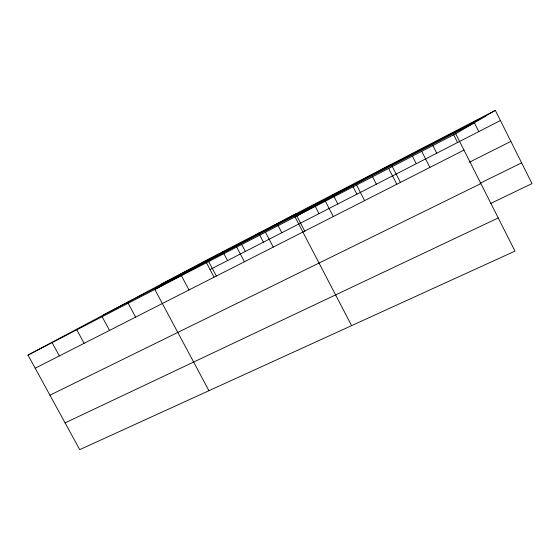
<?xml version="1.0" encoding="UTF-8"?>
<svg xmlns="http://www.w3.org/2000/svg" width="560" height="560" viewBox="0 0 560 560"><rect width="100%" height="100%" fill="white"/><g stroke="black" fill="none" stroke-linecap="round" stroke-linejoin="round"><path stroke-width="0.84" d="M455.735 133.749L514.983 251.118L79.723 449.638L28 355.082L455.735 133.749L495.32 110.362L532 183.589L490.343 203.616M295.743 213.878L154.833 289.45L208.936 390.698M28 355.082L205.387 260.743L495.32 110.362M161.539 284.06L486.052 115.836M103.369 315L473.249 123.403M210.056 269.57L500.409 120.519M35.182 368.214L463.974 150.073M469.441 162.218L510.867 141.4M480.067 183.26L521.612 162.848M49.945 395.199L480.893 183.589M65.086 422.884L498.239 217.945M52.094 342.615L59.346 355.922M76.804 329.826L84.119 343.315M102.144 316.715L109.529 330.393M128.149 303.261L135.597 317.128M181.419 275.695L189 289.961M222.859 251.685L227.549 260.582M208.698 261.576L216.349 276.045M205.387 260.743L214.053 277.13M241.801 244.713L245.343 251.454M236.698 247.086L244.426 261.765M265.461 232.204L273.259 247.093M258.685 233.1L263.431 242.165M277.053 223.573L281.834 232.722M296.541 215.418L304.892 231.469M351.596 325.633L295.008 216.916L391.188 164.374L400.435 182.462M332.948 194.579L337.806 203.987M325.374 201.201L333.312 216.545M314.993 205.863L319.018 213.633M353.157 186.879L356.916 194.18M372.575 176.827L376.355 184.198M356.587 185.052L364.602 200.627M388.696 168.434L396.781 184.254M412.433 156.205L416.255 163.716M432.887 145.621L436.737 153.202M421.729 151.34L429.891 167.405M453.712 134.848L457.583 142.506M473.746 121.555L478.8 131.607"/></g></svg>
